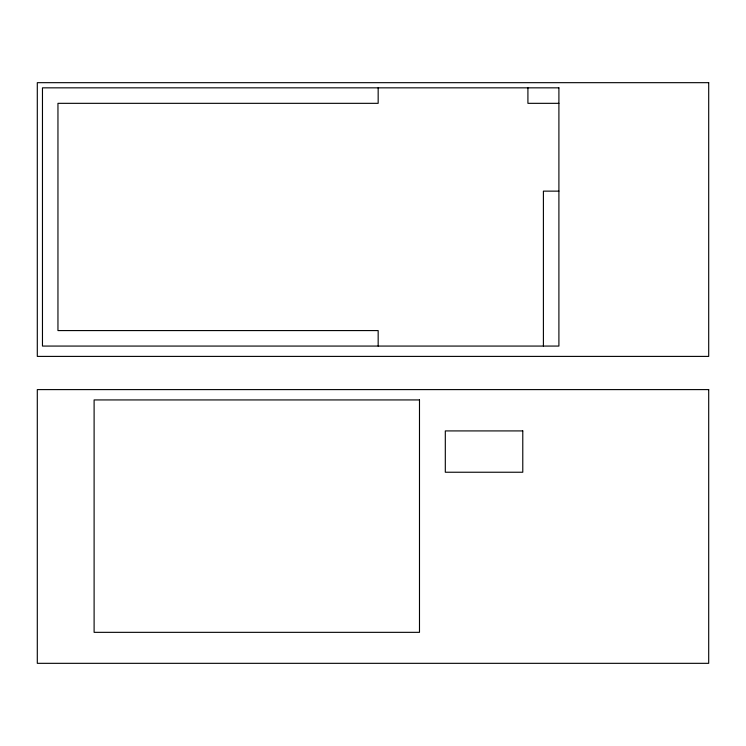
<?xml version="1.0" encoding="UTF-8"?>
<svg xmlns="http://www.w3.org/2000/svg" width="746" height="746" viewBox="0 0 746 746"><rect width="100%" height="100%" fill="white"/><g stroke="black" fill="none" stroke-linecap="round" stroke-linejoin="round"><path stroke-width="1.12" d="M558.903 103.33L527.916 103.33L527.916 87.841M558.903 191.135L543.405 191.135L543.405 346.069M378.166 87.841L378.166 103.33L57.955 103.33L57.955 330.581L378.166 330.581L378.166 346.069M708.7 82.675L37.3 82.675L37.3 356.401L708.7 356.401L708.7 82.675M558.903 87.841L42.466 87.841L42.466 346.069L558.903 346.069L558.903 87.841M708.7 389.599L37.3 389.599L37.3 663.325L708.7 663.325L708.7 389.599M419.485 399.931L94.108 399.931L94.108 632.338L419.485 632.338L419.485 399.931M522.778 430.918L445.306 430.918L445.306 472.237L522.778 472.237L522.778 430.918"/></g></svg>
